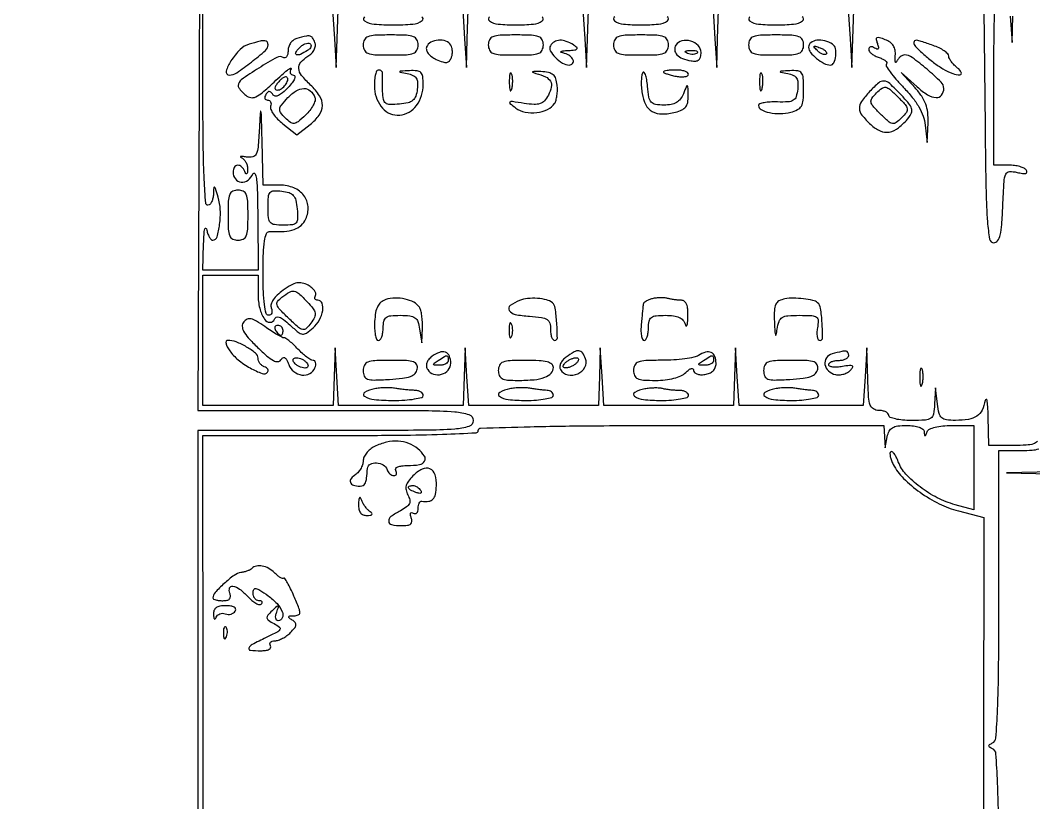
# Model space of a CAD drawing. Extents: x 23 to 255, y 40 to 184.
# Drawn here: x 23.39 to 40.52, y 95.82 to 109.04 of the extents above; entities that cross this region are included whole.
import ezdxf

# ---------------------------------------------------------------- set-up
doc = ezdxf.new("R2010")
doc.units = 0
doc.header["$MEASUREMENT"] = 0

msp = doc.modelspace()

# ---------------------------------------------------------------- linework, layer by layer
for points in [[(207.919475, 175.632891, 0.000007), (191.762556, 175.634099, 0.00002), (173.0434, 175.634494, 0.000013), (151.49745, 175.633531)], [(26.423251, 109.822344, 0.00052), (26.414216, 107.84385), (26.3952, 102.4506), (28.7217, 102.4506, -0.001058), (30.22887, 102.447412, -0.017094), (30.736238, 102.427912, -0.059599), (30.975173, 102.381549, -0.325872), (31.0482, 102.2814, -0.325872), (30.975173, 102.181251, -0.059599), (30.736238, 102.134888, -0.017094), (30.22887, 102.115388, -0.001058), (28.7217, 102.1122), (26.3952, 102.1122), (26.3952, 92.8062, -0.000618)], [(39.674282, 109.2186), (39.696991, 107.25165, 0.001883), (39.713781, 106.155119, 0.014211), (39.738386, 105.63746, 0.023713), (39.774596, 105.345351, 0.365041), (39.8466, 105.2847, 0.24789), (39.909791, 105.31808, 0.090018), (39.95237, 105.413612, 0.041356), (39.980417, 105.590719, 0.00854), (39.998522, 105.90625, -0.004402), (40.018751, 106.31843, -0.085649), (40.047573, 106.442238, -0.286936), (40.110252, 106.486263, -0.074985), (40.23826, 106.473909, 0.021385), (40.328965, 106.455225, 0.092749), (40.383651, 106.45657, 0.288162), (40.403671, 106.476009, 0.200776), (40.398596, 106.508009, 0.143202), (40.360918, 106.541915, 0.041479), (40.287102, 106.570153, 0.03802), (40.194637, 106.589518, 0.032625), (40.095407, 106.596), (39.8466, 106.596), (39.8466, 108.0765, -0.00267), (39.850898, 108.881381, -0.017967), (39.8695, 109.280193, -0.032719)], [(40.583038, 101.925487, -0.122766), (40.51635, 101.885895, -0.058865), (40.393157, 101.864258, -0.014068), (40.185, 101.8584), (39.762, 101.8584), (39.750479, 102.34485, 0.007968), (39.743545, 102.519808, 0.031824), (39.730796, 102.626277, 0.429989), (39.715324, 102.636321, 0.295877), (39.69965, 102.6198, -0.064499), (39.64633, 102.454808, -0.135642), (39.559136, 102.353577, -0.111246), (39.419543, 102.299668, -0.035554), (39.19631, 102.282695, -0.031284), (39.043182, 102.291547, -0.154486), (38.965489, 102.326882, -0.150429), (38.92115, 102.401053, -0.029184), (38.892599, 102.55635), (38.858478, 102.8313), (38.844939, 102.55635, -0.030656), (38.826329, 102.388613, -0.200113), (38.781755, 102.318577, -0.140351), (38.691242, 102.287563, -0.012808), (38.4507, 102.2814, -0.020945), (38.304786, 102.287515, -0.033738), (38.181831, 102.306251, -0.036969), (38.092591, 102.333132, -0.31052), (38.07, 102.366, 0.191087), (38.057185, 102.398307, 0.088204), (38.020298, 102.425749, 0.068025), (37.965554, 102.444366, 0.048028), (37.9008, 102.4506, -0.133296), (37.810831, 102.475019, -0.177798), (37.757458, 102.539843, -0.068398), (37.729885, 102.675642, -0.008373), (37.715603, 102.97935), (37.699607, 103.5081), (37.669082, 103.02165), (37.638556, 102.5352), (36.5895, 102.5352), (35.540444, 102.5352), (35.509918, 103.02165), (35.479393, 103.5081), (35.463397, 103.02165), (35.4474, 102.5352), (34.351822, 102.5352), (33.256244, 102.5352), (33.225718, 103.02165), (33.195193, 103.5081), (33.179197, 103.02165), (33.1632, 102.5352), (32.067622, 102.5352), (30.972044, 102.5352), (30.941518, 103.02165), (30.910993, 103.5081), (30.894997, 103.02165), (30.879, 102.5352), (29.825722, 102.5352), (28.772444, 102.5352), (28.741918, 103.02165), (28.711393, 103.5081), (28.695397, 103.02165), (28.6794, 102.5352), (27.5796, 102.5352), (26.4798, 102.5352), (26.4798, 103.635), (26.4798, 104.7348), (26.9451, 104.7348), (27.4104, 104.7348), (27.4104, 104.406759, 0.059882), (27.437934, 104.177681, 0.087037), (27.519428, 103.991648, 0.239923), (27.61101, 103.940019, 0.328903), (27.686668, 103.991019, -0.208951), (27.719209, 104.025662, -0.190646), (27.768419, 104.027036, -0.079544), (27.84175, 103.986249, -0.019244), (27.947808, 103.896036, 0.013889), (28.091204, 103.771393, 0.140961), (28.162948, 103.740408, 0.189067), (28.230323, 103.757332, 0.028942), (28.340114, 103.845698, 0.080639), (28.447883, 103.980531, 0.085801), (28.504589, 104.139727, 0.13435), (28.492803, 104.262004, 0.31142), (28.420607, 104.3118, -0.101637), (28.390303, 104.318024, -0.177958), (28.371921, 104.335404, -0.167147), (28.368514, 104.361474, -0.088302), (28.380677, 104.392155, 0.204723), (28.386373, 104.429919, 0.092071), (28.364696, 104.47623, 0.068595), (28.319423, 104.524018, 0.046043), (28.256537, 104.565527, 0.064474), (28.157114, 104.603248, 0.107705), (28.068031, 104.604965, 0.081221), (27.969452, 104.568153, 0.024829), (27.834989, 104.482132, 0.033543), (27.736069, 104.401179, 0.057516), (27.667241, 104.319958, 0.075992), (27.632199, 104.244822, 0.16423), (27.634773, 104.18186, -0.066847), (27.646012, 104.13448, -0.114465), (27.640831, 104.094384, -0.152325), (27.620396, 104.067989, -0.153613), (27.588651, 104.058, -0.345585), (27.546831, 104.090825, -0.027169), (27.518941, 104.239427, -0.023828), (27.50054, 104.459136, -0.008977), (27.495, 104.7677, -0.007796), (27.500248, 105.104254, -0.029395), (27.519184, 105.314197, -0.048732), (27.550682, 105.439579, -0.32707), (27.60075, 105.473473, 0.023962), (27.851844, 105.476183, 0.068462), (28.0228, 105.510023, 0.100338), (28.139263, 105.578596, 0.103009), (28.218531, 105.68655, 0.125104), (28.256327, 105.895259, 0.146946), (28.185466, 106.082625, 0.133857), (28.015916, 106.211864, 0.096589), (27.78137, 106.2576), (27.495, 106.2576), (27.478699, 106.99785, 0.000698), (27.468557, 107.430926, 0.045379), (27.459906, 107.505495, 0.872502), (27.45024, 107.504815, 0.002116), (27.432594, 107.218265, -0.007165), (27.409906, 106.901953, -0.08351), (27.379046, 106.782375, -0.23782), (27.320543, 106.734616, -0.100239), (27.216245, 106.732753, 0.012624), (27.149488, 106.743301, 0.081821), (27.115562, 106.742222, 0.605521), (27.112711, 106.732555, 0.081363), (27.13545, 106.716788, -0.098133), (27.175398, 106.687075, -0.064528), (27.208174, 106.639853, -0.061564), (27.229184, 106.583162, -0.06993), (27.234521, 106.5255, -0.019378), (27.229672, 106.469305, -0.209411), (27.218263, 106.450172, -0.436971), (27.203692, 106.453182, -0.039934), (27.185171, 106.49025, 0.105712), (27.13285, 106.567692, 0.20977), (27.064647, 106.592778, 0.250727), (27.009085, 106.558527, 0.132529), (26.9874, 106.478151, 0.164879), (27.026781, 106.361974, 0.210987), (27.124803, 106.308261, 0.184927), (27.241311, 106.341802, 0.13643), (27.323685, 106.449359, -0.621816), (27.356076, 106.451819, -0.105777), (27.382593, 106.37265, -0.021913), (27.398769, 106.137271, -0.004725), (27.405038, 105.72885), (27.4104, 104.8194), (26.9451, 104.8194), (26.4798, 104.8194), (26.491321, 105.26355, -0.008221), (26.498097, 105.42337, -0.032211), (26.510227, 105.521316, -0.404989), (26.524789, 105.531571, -0.31606), (26.539505, 105.51735, 0.032535), (26.55853, 105.444462, 0.045762), (26.585415, 105.382915, 0.054662), (26.615579, 105.339987, 0.215515), (26.644309, 105.327, 0.332987), (26.717719, 105.381986, 0.039828), (26.761736, 105.593233, 0.041645), (26.772339, 105.842122, 0.062642), (26.736531, 106.056122, 0.003488), (26.692891, 106.198262, 0.1713), (26.675404, 106.221546, 0.57435), (26.662128, 106.215045, 0.008639), (26.656272, 106.10955, -0.042353), (26.647275, 106.036682, -0.060617), (26.626285, 105.975115, -0.078247), (26.597305, 105.933283, -0.204996), (26.5644, 105.9192, -0.394435), (26.525759, 105.955299, -0.00419), (26.502035, 106.352775, -0.009098), (26.485003, 106.868019, -0.003712), (26.4798, 107.5689), (26.4798, 109.2186)], [(29.210117, 109.099894, 0.580715), (29.208124, 109.034568, 0.115239), (29.375461, 108.979191, 0.022535), (29.6946, 108.9648, 0.02172), (30.025216, 108.979169, 0.132177), (30.184611, 109.037298, 0.600474), (30.176424, 109.103378, 0.053964)], [(31.324687, 109.101238, 0.564208), (31.32, 109.035592, 0.129847), (31.471024, 108.979358, 0.024554), (31.7673, 108.9648, 0.024554), (32.063576, 108.979358, 0.129847), (32.2146, 109.035592, 0.564208), (32.209913, 109.101238, 0.070586)], [(33.439687, 109.101238, 0.564208), (33.435, 109.035592, 0.129847), (33.586024, 108.979358, 0.024554), (33.8823, 108.9648, 0.024554), (34.178576, 108.979358, 0.129847), (34.3296, 109.035592, 0.564208), (34.324913, 109.101238, 0.070586)], [(35.723887, 109.101238, 0.564208), (35.7192, 109.035592, 0.129847), (35.870224, 108.979358, 0.024554), (36.1665, 108.9648, 0.024554), (36.462776, 108.979358, 0.129847), (36.6138, 109.035592, 0.564208), (36.609113, 109.101238, 0.070586)], [(26.486479, 92.82735), (26.4798, 102.0276), (28.8063, 102.0276, 0.002545), (29.806858, 102.032693, 0.006542), (30.530025, 102.049519, 0.00226), (31.094977, 102.072621, 0.400981), (31.1328, 102.1122, -0.405721), (31.172023, 102.15258, -0.001099), (32.010525, 102.175128, -0.004489), (33.071445, 102.191794, -0.001682), (34.5591, 102.1968), (37.9854, 102.1968), (37.996921, 102.00645), (38.008442, 101.8161), (38.045105, 102.00645, -0.070523), (38.077949, 102.101997, -0.143873), (38.131978, 102.159106, -0.104722), (38.221066, 102.188494, -0.027496), (38.371984, 102.1968, -0.030461), (38.4897, 102.189622, -0.055149), (38.583524, 102.167457, -0.076873), (38.646012, 102.133674, -0.218024), (38.668879, 102.09105, 0.011437), (38.673642, 102.035773, 0.382689), (38.682756, 102.0276, 0.295955), (38.694518, 102.03523, 0.009076), (38.718229, 102.09105, -0.191197), (38.759016, 102.133847, -0.045744), (38.85339, 102.167249, -0.038427), (38.981666, 102.189524, -0.023784), (39.13455, 102.1968), (39.5082, 102.1968), (39.5082, 101.484519), (39.5082, 100.772239), (39.19095, 100.858327, -0.052547), (38.890412, 100.974886, -0.042906), (38.598163, 101.158409, -0.044785), (38.361073, 101.373161, -0.095782), (38.231578, 101.582346, 0.024943), (38.196891, 101.661463, 0.047412), (38.160125, 101.72039, 0.074457), (38.127031, 101.752453, 0.366826), (38.103079, 101.750479, 0.19797), (38.090967, 101.721388, 0.049281), (38.09595, 101.669012, 0.042781), (38.114166, 101.605391, 0.03177), (38.144513, 101.538848, 0.074541), (38.320702, 101.302308, 0.040481), (38.59836, 101.068028, 0.039497), (38.923599, 100.872629, 0.052837), (39.245982, 100.752582), (39.6774, 100.642013), (39.670499, 96.491456, -0.000676), (39.663151, 94.053785, -0.007328)], [(39.926534, 95.440956, 0.008538), (39.908732, 96.165435, 0.00653), (39.882182, 96.650296, 0.273103), (39.82545, 96.73305, -0.029131), (39.774058, 96.760784, -0.260055), (39.762, 96.7824, -0.260055), (39.774058, 96.804016, -0.029131), (39.82545, 96.83175, 0.272713), (39.882094, 96.914246, 0.006717), (39.908709, 97.390894, 0.008677), (39.926525, 98.10356, 0.00191), (39.9312, 99.32745), (39.9312, 101.7738), (40.3119, 101.7738, 0.016668), (40.495804, 101.779932, 0.063857), (40.608, 101.802, 0.12648)]]:
    msp.add_lwpolyline(points, format="xyb")
for points in [[(28.670956, 109.2186), (28.701482, 108.73215), (28.732007, 108.2457), (28.748003, 108.73215), (28.764, 109.2186)], [(30.870556, 109.2186), (30.901082, 108.73215), (30.931607, 108.2457), (30.947603, 108.73215), (30.9636, 109.2186)], [(32.900956, 109.2186), (32.931482, 108.73215), (32.962007, 108.2457), (32.978003, 108.73215), (32.994, 109.2186)], [(35.100556, 109.2186), (35.131082, 108.73215), (35.161607, 108.2457), (35.177603, 108.73215), (35.1936, 109.2186)], [(37.384756, 109.2186), (37.415282, 108.73215), (37.445807, 108.2457), (37.461803, 108.73215), (37.4778, 109.2186)], [(40.122629, 109.11285), (40.153701, 108.6687), (40.16935, 109.11285)], [(41.09445, 101.417208), (40.0581, 101.399016), (41.05215, 101.372223)]]:
    msp.add_lwpolyline(points)
for points in [[(28.06605, 108.737283, 0.09824), (28.009484, 108.709857, 0.075614), (27.96149, 108.660612, 0.073364), (27.929127, 108.597703, 0.082352), (27.918, 108.530604, -0.050098), (27.911907, 108.469944, -0.108964), (27.89304, 108.427387, -0.184722), (27.865173, 108.409482, -0.192153), (27.833031, 108.415128, 0.271936), (27.730698, 108.417436, 0.012956), (27.423682, 108.235732, 0.013677), (27.127607, 108.038496, 0.234611), (27.073806, 107.938809, 0.149142), (27.081111, 107.91158, 0.028799), (27.110915, 107.869457, 0.028344), (27.152776, 107.822684, 0.022846), (27.20267, 107.777271, 0.129172), (27.286746, 107.73812, 0.154818), (27.372964, 107.749244, 0.070183), (27.486105, 107.822668, 0.011385), (27.6804, 107.999562, -0.006848), (27.80988, 108.119613, -0.017411), (27.907967, 108.202082, -0.049671), (27.958575, 108.234166, -0.740924), (27.967737, 108.22455, 0.075679), (27.952098, 108.183382, 0.154003), (27.955301, 108.14928, 0.182815), (27.976551, 108.126962, 0.112539), (28.012354, 108.1188, -0.376944), (28.033883, 108.099881, -0.138443), (28.027486, 108.056446, -0.058631), (27.986653, 107.988094, -0.024645), (27.917149, 107.906395, -0.02497), (27.826532, 107.819108, -0.072167), (27.753472, 107.772004, -0.138702), (27.69824, 107.763491, -0.227431), (27.659177, 107.788527, 0.051028), (27.628511, 107.828406, 0.204142), (27.600877, 107.840434, 0.20679), (27.573307, 107.828776, 0.052384), (27.542882, 107.789432, 0.069975), (27.527143, 107.753599, 0.14479), (27.527551, 107.723304, 0.189872), (27.543577, 107.703336, 0.130537), (27.571952, 107.6958, -0.136139), (27.602231, 107.6874, -0.144503), (27.623032, 107.664736, -0.118822), (27.63066, 107.630464, -0.075946), (27.623758, 107.59005, 0.186252), (27.6263, 107.536626, 0.047831), (27.669371, 107.45988, 0.04204), (27.739169, 107.375489, 0.032122), (27.828371, 107.295418), (28.068115, 107.106536), (28.289158, 107.280409, 0.067726), (28.446029, 107.4425, 0.156133), (28.499424, 107.601479, 0.149002), (28.451534, 107.767041, 0.059874), (28.2987, 107.9496, -0.032767), (28.146572, 108.112539, -0.14961), (28.098042, 108.231084, -0.208287), (28.131788, 108.333207, -0.070792), (28.254036, 108.43609, 0.059007), (28.317183, 108.486751, 0.076784), (28.360413, 108.546856, 0.089148), (28.379279, 108.609519, 0.120838), (28.371885, 108.667941, 0.044483), (28.333155, 108.747042, 0.20365), (28.292569, 108.776309, 0.110761), (28.228282, 108.776459, 0.009332)], [(29.187, 108.6264, 0.118451), (29.208428, 108.537219, 0.189837), (29.266313, 108.486041, 0.077556), (29.386644, 108.462403, 0.009792), (29.6523, 108.4572, 0.009792), (29.917956, 108.462403, 0.077556), (30.038288, 108.486041, 0.189837), (30.096172, 108.537219, 0.118451), (30.1176, 108.6264, 0.118451), (30.096172, 108.715581, 0.189837), (30.038288, 108.766759, 0.077556), (29.917956, 108.790397, 0.009792), (29.6523, 108.7956, 0.009792), (29.386644, 108.790397, 0.077556), (29.266313, 108.766759, 0.189837), (29.208428, 108.715581, 0.118451)], [(31.302, 108.6264, 0.118451), (31.323428, 108.537219, 0.189837), (31.381313, 108.486041, 0.077556), (31.501644, 108.462403, 0.009792), (31.7673, 108.4572, 0.009792), (32.032956, 108.462403, 0.077556), (32.153288, 108.486041, 0.189837), (32.211172, 108.537219, 0.118451), (32.2326, 108.6264, 0.118451), (32.211172, 108.715581, 0.189837), (32.153288, 108.766759, 0.077556), (32.032956, 108.790397, 0.009792), (31.7673, 108.7956, 0.009792), (31.501644, 108.790397, 0.077556), (31.381313, 108.766759, 0.189837), (31.323428, 108.715581, 0.118451)], [(33.417, 108.6264, 0.118451), (33.438428, 108.537219, 0.189837), (33.496313, 108.486041, 0.077556), (33.616644, 108.462403, 0.009792), (33.8823, 108.4572, 0.009792), (34.147956, 108.462403, 0.077556), (34.268288, 108.486041, 0.189837), (34.326172, 108.537219, 0.118451), (34.3476, 108.6264, 0.118451), (34.326172, 108.715581, 0.189837), (34.268288, 108.766759, 0.077556), (34.147956, 108.790397, 0.009792), (33.8823, 108.7956, 0.009792), (33.616644, 108.790397, 0.077556), (33.496313, 108.766759, 0.189837), (33.438428, 108.715581, 0.118451)], [(35.7012, 108.6264, 0.118451), (35.722628, 108.537219, 0.189837), (35.780513, 108.486041, 0.077556), (35.900844, 108.462403, 0.009792), (36.1665, 108.4572, 0.009792), (36.432156, 108.462403, 0.077556), (36.552488, 108.486041, 0.189837), (36.610372, 108.537219, 0.118451), (36.6318, 108.6264, 0.118451), (36.610372, 108.715581, 0.189837), (36.552488, 108.766759, 0.077556), (36.432156, 108.790397, 0.009792), (36.1665, 108.7956, 0.009792), (35.900844, 108.790397, 0.077556), (35.780513, 108.766759, 0.189837), (35.722628, 108.715581, 0.118451)], [(27.260928, 108.639117, 0.1279), (27.107467, 108.548416, 0.051007), (26.952508, 108.357045, 0.07395), (26.872593, 108.183296, 0.499896), (26.920982, 108.1188, 0.149044), (27.049994, 108.158131, 0.017224), (27.298087, 108.337604, 0.01483), (27.535739, 108.533893, 0.21596), (27.5796, 108.630705, 0.157546), (27.564206, 108.678348, 0.233974), (27.526145, 108.698458, 0.069505), (27.446083, 108.689421, 0.007051)], [(28.244282, 108.53252, -0.028298), (28.127424, 108.467431, -0.189502), (28.062372, 108.462408, -0.479348), (28.048355, 108.497572, -0.057917), (28.105015, 108.57522, -0.048917), (28.152114, 108.617114, -0.060595), (28.203348, 108.645649, -0.072431), (28.250806, 108.657389, -0.162263), (28.286582, 108.649245, -0.179665), (28.304553, 108.626549, -0.166991), (28.304055, 108.596809, -0.10922), (28.282981, 108.563583, -0.055855)], [(30.260247, 108.594629, 0.159474), (30.257566, 108.541199, 0.098221), (30.285888, 108.484319, 0.074835), (30.342894, 108.429744, 0.046708), (30.423248, 108.383643, 0.023359), (30.532371, 108.339955, 0.111093), (30.598751, 108.332433, 0.185173), (30.643782, 108.355571, 0.091138), (30.677849, 108.411363, 0.055747), (30.691761, 108.464723, 0.045235), (30.694909, 108.523803, 0.046904), (30.687578, 108.579487, 0.082418), (30.670004, 108.622349, 0.172272), (30.585373, 108.690232, 0.100935), (30.45517, 108.707737, 0.102672), (30.330312, 108.67289, 0.18393)], [(32.351568, 108.613566, 0.27193), (32.349687, 108.530193, 0.067258), (32.435017, 108.416249, 0.063025), (32.557304, 108.319799, 0.136319), (32.67177, 108.288, 0.225825), (32.727833, 108.314682, 0.273848), (32.73627, 108.371346, 0.138401), (32.682431, 108.440455, 0.094856), (32.59215, 108.483483, -0.024693), (32.533867, 108.501831, -0.58652), (32.531731, 108.515451, -0.14597), (32.560225, 108.526684, -0.008293), (32.6556, 108.533282, 0.012054), (32.76584, 108.541741, 0.185226), (32.799279, 108.5586, 0.421927), (32.797769, 108.583314, 0.03439), (32.7402, 108.6264, 0.053712), (32.618526, 108.687658, 0.098341), (32.509357, 108.705617, 0.124766), (32.419169, 108.67956, 0.122536)], [(34.472934, 108.623867, 0.163012), (34.452975, 108.538776, 0.169971), (34.488817, 108.460523, 0.110427), (34.583646, 108.397769, 0.049884), (34.7283, 108.35852, 0.058981), (34.807127, 108.354778, 0.15735), (34.858728, 108.375539, 0.159435), (34.888048, 108.422314, 0.061003), (34.8975, 108.4995, 0.196173), (34.849561, 108.616982, 0.128447), (34.722493, 108.693229, 0.129364), (34.575062, 108.697307, 0.199479)], [(36.7164, 108.587077, 0.175343), (36.747452, 108.501254, 0.047909), (36.851389, 108.39828, 0.048386), (36.977053, 108.314451, 0.123523), (37.082487, 108.288, 0.290781), (37.143882, 108.327003, 0.082543), (37.175948, 108.441014, 0.076023), (37.170612, 108.567097, 0.205662), (37.121115, 108.639491, 0.07866), (36.988256, 108.696986, 0.09534), (36.85297, 108.705291, 0.132702), (36.754485, 108.664502, 0.232635)], [(37.014739, 108.473539, -0.20742), (36.98883, 108.4633, -0.082976), (36.950642, 108.470971, -0.063152), (36.90646, 108.494535, -0.043285), (36.86304, 108.531302, -0.011214), (36.810009, 108.587184, -0.400052), (36.810406, 108.60353, -0.286372), (36.829444, 108.607939, -0.008399), (36.910399, 108.578661, -0.036269), (36.965186, 108.553113, -0.070189), (37.003624, 108.523954, -0.120343), (37.020325, 108.496227, -0.278911)], [(37.87719, 108.6505, -0.027961), (37.895979, 108.591945, -0.205048), (37.891683, 108.563497, -0.348253), (37.871248, 108.556126, -0.057441), (37.830577, 108.575215, 0.062646), (37.792665, 108.59253, 0.133018), (37.760674, 108.593773, 0.191608), (37.739716, 108.579303, 0.148041), (37.7316, 108.552494, 0.167335), (37.744047, 108.516342, 0.059017), (37.783175, 108.476876, 0.050497), (37.839986, 108.44039, 0.040687), (37.907175, 108.412876, -0.033084), (37.970937, 108.38789, -0.066388), (38.016317, 108.358662, -0.119225), (38.036914, 108.330336, -0.30298), (38.03217, 108.30657, 0.34625), (38.027881, 108.270622, 0.019153), (38.094751, 108.16993, 0.022935), (38.191593, 108.047792, 0.014011), (38.316242, 107.912444, -0.024058), (38.467349, 107.741605, -0.038206), (38.577497, 107.580499, -0.044455), (38.649473, 107.425394, -0.057544), (38.685309, 107.2728), (38.719722, 106.9767), (38.733261, 107.310471, 0.03592), (38.727755, 107.48651, 0.062907), (38.694744, 107.628311, 0.061636), (38.626927, 107.759375, 0.033098), (38.51415, 107.902671), (38.2815, 108.1611), (38.549575, 107.919208, 0.042374), (38.727119, 107.784407, 0.126304), (38.871199, 107.737709, 0.249688), (38.96267, 107.779352, 0.165031), (39.000598, 107.891143, 0.203046), (38.954401, 108.000205, 0.016114), (38.716942, 108.215833, 0.017692), (38.466377, 108.414202, 0.15991), (38.33537, 108.4572, 0.111271), (38.300718, 108.449392, 0.063774), (38.264486, 108.426136, 0.058854), (38.232246, 108.391887, 0.060936), (38.209312, 108.35145, -0.126398), (38.194483, 108.331767, -0.530979), (38.182883, 108.335388, -0.0781), (38.177591, 108.374024, -0.014792), (38.181112, 108.445271, 0.063409), (38.176667, 108.538365, 0.097099), (38.147698, 108.613512, 0.097386), (38.092578, 108.672008, 0.06411), (38.010864, 108.715899, 0.017057), (37.911941, 108.749864, 0.190153), (37.871158, 108.746628, 0.340015), (37.857443, 108.718966, 0.042824)], [(38.493, 108.6687, 0.197277), (38.519839, 108.603323, 0.014454), (38.663098, 108.4664, 0.020876), (38.82878, 108.329061, 0.031052), (38.985444, 108.22455, 0.035083), (39.151478, 108.143097, 0.10903), (39.273675, 108.122279, 0.545099), (39.296284, 108.161384, 0.112355), (39.23325, 108.236567, -0.034466), (39.176595, 108.286078, -0.036948), (39.12869, 108.341833, -0.039792), (39.095312, 108.395497, -0.119787), (39.0852, 108.437101, 0.204507), (39.068112, 108.477133, 0.041797), (39.006938, 108.526637, 0.037753), (38.920797, 108.576111, 0.027615), (38.818776, 108.618124, 0.003257), (38.618873, 108.686353, 0.04212), (38.542383, 108.704927, 0.191629), (38.507892, 108.697045, 0.246699)], [(34.832288, 108.490688, -0.126455), (34.804629, 108.474339, -0.060344), (34.763572, 108.467642, -0.05415), (34.716403, 108.470808, -0.051402), (34.670138, 108.484009, -0.054073), (34.634887, 108.502752, -0.470617), (34.633428, 108.51817, -0.168741), (34.658111, 108.530126, -0.018894), (34.72125, 108.535121, -0.028489), (34.780147, 108.534191, -0.077125), (34.820754, 108.524824, -0.208169), (34.836197, 108.509203, -0.296942)], [(27.750497, 107.993944, 0.030483), (27.71061, 107.939443, 0.110288), (27.695913, 107.899321, 0.256649), (27.705281, 107.875239, 0.176123), (27.733448, 107.865, 0.149534), (27.807137, 107.887542, 0.084765), (27.87518, 107.952585, 0.097357), (27.911434, 108.028663, 0.264952), (27.896227, 108.084173, 0.274667), (27.873777, 108.089888, 0.066988), (27.837448, 108.073639, 0.05004), (27.794311, 108.040546, 0.030935)], [(29.37988, 107.88615, 0.167808), (29.515707, 107.556786, 0.237163), (29.805096, 107.440726, 0.219897), (30.088827, 107.602131, 0.156428), (30.2022, 107.955643, 0.030138), (30.193917, 108.092931, 0.165803), (30.162173, 108.158792, 0.177082), (30.098116, 108.189146, 0.035382), (29.96955, 108.191879, 0.001634), (29.823543, 108.18417, 0.219), (29.808232, 108.176059, 0.554051), (29.81174, 108.166726, 0.002659), (29.932238, 108.143041, -0.055045), (30.028685, 108.11334, -0.148869), (30.082686, 108.067458, -0.132467), (30.10555, 107.995472, -0.039828), (30.101438, 107.879612, -0.051013), (30.075417, 107.761599, -0.139327), (30.027903, 107.691523, -0.118832), (29.945372, 107.650475, -0.032226), (29.80035, 107.62699, -0.022816), (29.640462, 107.618909, -0.16224), (29.567738, 107.642752, -0.191082), (29.530262, 107.703236, -0.033768), (29.515382, 107.83849, -0.004849), (29.51228, 107.934267, -0.005668), (29.511249, 108.025223, -0.005046), (29.512025, 108.10207, -0.034118), (29.515382, 108.13995, 0.132728), (29.512778, 108.164117, 0.119963), (29.498349, 108.184762, 0.103334), (29.473927, 108.198617, 0.077687), (29.44333, 108.2034, 0.304215), (29.412816, 108.182941, 0.048068), (29.390837, 108.110208, 0.039658), (29.378677, 108.007742, 0.024373)], [(31.656893, 107.9919, 0.012823), (31.660328, 107.90153, 0.080377), (31.670563, 107.856616, 0.597527), (31.684109, 107.855132, 0.087174), (31.699027, 107.88776, 0.037336), (31.710863, 107.952699, 0.029507), (31.714194, 108.024049, 0.030339), (31.709299, 108.090974, 0.06278), (31.695892, 108.14156, 0.31318), (31.680765, 108.151456, 0.333666), (31.667056, 108.140555, 0.052471), (31.658395, 108.083278, 0.014395)], [(32.1057, 108.14691, -0.043831), (32.269957, 108.087886, -0.155314), (32.351594, 108.013234, -0.187034), (32.366729, 107.914486, -0.06853), (32.316848, 107.779742, -0.05749), (32.250393, 107.683896, -0.130927), (32.177743, 107.635324, -0.097649), (32.076373, 107.621631, -0.02356), (31.907161, 107.639896, 0.003482), (31.708681, 107.669421, 0.164686), (31.669301, 107.662022, 0.526937), (31.667332, 107.639873, 0.011602), (31.7673, 107.561264, 0.114), (31.924445, 107.491814, 0.076959), (32.121103, 107.48483, 0.079337), (32.304495, 107.536862, 0.139589), (32.422868, 107.639057, 0.080674), (32.446392, 107.691701, 0.030301), (32.462381, 107.771134, 0.029064), (32.46961, 107.861359, 0.031282), (32.466016, 107.9496, 0.055244), (32.442724, 108.056965, 0.140592), (32.397913, 108.121995, 0.121467), (32.320718, 108.158937, 0.036235), (32.1903, 108.176272, 0.007481), (32.09077, 108.180729, 0.091212), (32.053213, 108.17497, 0.696759), (32.053, 108.164104, 0.029004)], [(33.913523, 108.1611, 0.108035), (33.895463, 108.111254, 0.024725), (33.887993, 108.021402, 0.024452), (33.889635, 107.914733, 0.021689), (33.901567, 107.804333, 0.080894), (33.962293, 107.616355, 0.148534), (34.073168, 107.50174, 0.131599), (34.239691, 107.460039, 0.05746), (34.467305, 107.490054, 0.049289), (34.573913, 107.528294, 0.119058), (34.63861, 107.580601, 0.119818), (34.67206, 107.65644, 0.050264), (34.680638, 107.768421, 0.002373), (34.676243, 107.921295, 0.29646), (34.665724, 107.936349, 0.41128), (34.651478, 107.930394, 0.003083), (34.598764, 107.80155, -0.067309), (34.548757, 107.71352, -0.098783), (34.48219, 107.654799, -0.087875), (34.392131, 107.621861, -0.04386), (34.270833, 107.6112, -0.037523), (34.126536, 107.622044, -0.177272), (34.054933, 107.661247, -0.139616), (34.016095, 107.743416, -0.020384), (33.993157, 107.92845, 0.017702), (33.979382, 108.044664, 0.044132), (33.958934, 108.127657, 0.118664), (33.93597, 108.1638, 0.475832)], [(34.263, 108.170962, 0.300822), (34.272678, 108.156332, 0.017542), (34.325128, 108.136177, 0.021857), (34.393436, 108.115935, 0.013875), (34.4745, 108.098094, 0.031701), (34.555562, 108.087867, 0.053628), (34.623872, 108.090945, 0.076393), (34.670481, 108.105602, 0.285831), (34.686, 108.130532, 0.249889), (34.671084, 108.158512, 0.064968), (34.623872, 108.181995, 0.050289), (34.555517, 108.198094, 0.032714), (34.4745, 108.2034, 0.014412), (34.393418, 108.201062, 0.023639), (34.325128, 108.193871, 0.020244), (34.273081, 108.183718, 0.347462)], [(36.361838, 108.143041, -0.055045), (36.458285, 108.11334, -0.148869), (36.512286, 108.067458, -0.132467), (36.53515, 107.995472, -0.039828), (36.531038, 107.879612, -0.046382), (36.504627, 107.754339, -0.178835), (36.457016, 107.69228, -0.129052), (36.370133, 107.664854, -0.019875), (36.18765, 107.66315, 0.020004), (36.066043, 107.661983, 0.032626), (35.963592, 107.650166, 0.035261), (35.888901, 107.631051, 0.323018), (35.8704, 107.605401, 0.281988), (35.914303, 107.533745, 0.065585), (36.053287, 107.484518, 0.055908), (36.234665, 107.466736, 0.058047), (36.413105, 107.490054, 0.054906), (36.529668, 107.533345, 0.148046), (36.593075, 107.593521, 0.107743), (36.62374, 107.691639, 0.022068), (36.6318, 107.874171, 0.015859), (36.625545, 108.071334, 0.143124), (36.596444, 108.151617, 0.210195), (36.533886, 108.187799, 0.039896), (36.39915, 108.191879, 0.001634), (36.253143, 108.18417, 0.219), (36.237832, 108.176059, 0.554051), (36.24134, 108.166726, 0.002659)], [(35.886893, 107.9919, 0.012823), (35.890328, 107.90153, 0.080377), (35.900563, 107.856616, 0.597527), (35.914109, 107.855132, 0.087174), (35.929027, 107.88776, 0.037336), (35.940863, 107.952699, 0.029507), (35.944194, 108.024049, 0.030339), (35.939299, 108.090974, 0.06278), (35.925892, 108.14156, 0.31318), (35.910765, 108.151456, 0.333666), (35.897056, 108.140555, 0.052471), (35.888395, 108.083278, 0.014395)], [(37.746347, 107.838397, 0.034493), (37.609587, 107.671077, 0.164286), (37.574687, 107.554381, 0.163002), (37.617552, 107.439881, 0.03382), (37.765918, 107.280299, 0.082718), (37.925207, 107.173847, 0.152626), (38.078388, 107.155197, 0.126311), (38.235244, 107.227714, 0.048471), (38.407105, 107.39814, 0.085126), (38.454259, 107.479949, 0.170374), (38.455404, 107.553642, 0.094614), (38.406442, 107.641043, 0.01617), (38.278569, 107.783459, 0.013798), (38.085724, 107.973936, 0.163629), (37.991386, 108.016887, 0.20851), (37.901532, 107.988275, 0.024307)], [(38.287543, 107.393657, -0.037491), (38.19474, 107.313817, -0.206957), (38.131954, 107.299292, -0.138051), (38.063305, 107.332891, -0.013967), (37.929916, 107.45903, -0.013967), (37.803777, 107.592419, -0.138051), (37.770177, 107.661068, -0.206957), (37.784703, 107.723854, -0.037491), (37.864543, 107.816657, -0.037491), (37.957346, 107.896497, -0.206957), (38.020132, 107.911023, -0.138051), (38.088781, 107.877423, -0.013967), (38.22217, 107.751284, -0.013967), (38.348309, 107.617895, -0.138051), (38.381908, 107.549246, -0.206957), (38.367383, 107.48646, -0.037491)], [(28.370648, 107.740565, -0.162308), (28.373142, 107.684664, -0.052013), (28.341811, 107.60648, -0.045593), (28.286214, 107.520913, -0.037339), (28.212477, 107.440475, -0.016061), (28.087539, 107.330438, -0.139449), (28.020366, 107.301016, -0.19559), (27.958942, 107.316737, -0.037147), (27.869657, 107.393657, -0.037147), (27.792737, 107.482942, -0.19559), (27.777016, 107.544366, -0.139449), (27.806438, 107.611539, -0.016061), (27.916475, 107.736477, -0.062443), (28.055921, 107.852009, -0.140453), (28.186443, 107.890685, -0.184828), (28.294164, 107.850565, -0.12117)], [(26.9028, 105.75, 0.011557), (26.908294, 105.512331, 0.083766), (26.93241, 105.401025, 0.189791), (26.983507, 105.346791, 0.110458), (27.072, 105.327, 0.110458), (27.160493, 105.346791, 0.189791), (27.21159, 105.401025, 0.083766), (27.235706, 105.512331, 0.011557), (27.2412, 105.75, 0.011557), (27.235706, 105.987669, 0.083766), (27.21159, 106.098975, 0.189791), (27.160493, 106.153209, 0.110458), (27.072, 106.173, 0.110458), (26.983507, 106.153209, 0.189791), (26.93241, 106.098975, 0.083766), (26.908294, 105.987669, 0.011557)], [(28.07141, 105.85575, -0.021973), (28.079982, 105.691635, -0.179517), (28.05488, 105.622225, -0.193387), (27.991662, 105.588791, -0.026112), (27.83876, 105.5808, -0.030651), (27.686967, 105.590114, -0.186769), (27.618917, 105.626573, -0.158247), (27.58695, 105.703081, -0.020473), (27.5796, 105.882519, -0.017643), (27.58594, 106.062127, -0.159249), (27.615182, 106.133999, -0.213995), (27.676782, 106.163521, -0.034973), (27.81225, 106.157469, -0.047844), (27.934786, 106.131329, -0.139735), (28.006243, 106.084159, -0.121741), (28.047724, 106.001965, -0.032252)], [(28.241459, 104.285404, -0.021944), (28.341393, 104.16921, -0.123643), (28.374532, 104.09508, -0.159515), (28.364355, 104.023899, -0.043808), (28.30479, 103.925854, -0.042153), (28.224809, 103.834248, -0.250812), (28.165776, 103.817445, -0.128758), (28.093981, 103.853941, -0.009042), (27.926655, 104.008107, -0.010718), (27.774919, 104.15942, -0.115803), (27.731076, 104.233434, -0.247338), (27.742065, 104.293569, -0.063967), (27.814621, 104.364966, -0.029635), (27.944259, 104.45183, -0.180774), (28.022347, 104.465508, -0.142726), (28.10038, 104.426084, -0.016314)], [(29.5677, 104.323606, 0.095603), (29.487682, 104.279879, 0.103884), (29.432446, 104.21059, 0.074728), (29.398136, 104.105942, 0.028086), (29.380932, 103.95225, 0.024063), (29.380056, 103.830657, 0.03914), (29.392323, 103.728192, 0.047095), (29.414186, 103.655331, 0.305276), (29.444382, 103.635, 0.23333), (29.475429, 103.650323, 0.072139), (29.501601, 103.697128, 0.055056), (29.519484, 103.7655, 0.036472), (29.5254, 103.8465, -0.050314), (29.53699, 103.961385, -0.187235), (29.575598, 104.021451, -0.135819), (29.653572, 104.050743, -0.022345), (29.815881, 104.058, -0.026414), (29.977151, 104.049475, -0.129364), (30.061759, 104.017345, -0.156845), (30.110878, 103.951291, -0.044508), (30.141605, 103.82535), (30.176848, 103.5927), (30.188229, 103.8465, 0.02346), (30.18801, 103.950585, 0.023956), (30.178008, 104.053461, 0.024581), (30.160698, 104.141579, 0.085054), (30.137455, 104.194648, 0.127944), (30.045071, 104.277952, 0.064256), (29.896519, 104.332333, 0.060284), (29.726126, 104.349803, 0.07294)], [(31.83075, 104.308375, 0.060011), (31.671676, 104.221783, 0.398785), (31.655858, 104.141066, 0.206507), (31.753906, 104.074261, 0.029654), (31.99995, 104.041714, -0.01596), (32.200322, 104.020771, -0.103877), (32.295238, 103.986867, -0.188149), (32.340411, 103.927293, -0.078181), (32.352783, 103.82535, 0.040785), (32.356156, 103.752462, 0.06142), (32.371902, 103.690915, 0.082141), (32.396742, 103.649197, 0.22095), (32.427302, 103.635, 0.416755), (32.468982, 103.677043, 0.014765), (32.459373, 103.928492, 0.017754), (32.433371, 104.179492, 0.182386), (32.384268, 104.269473, 0.11908), (32.287507, 104.319039, 0.041573), (32.13183, 104.343088, 0.041509), (31.965533, 104.340959, 0.070828)], [(34.07265, 104.337841, 0.03305), (34.015579, 104.318918, 0.042869), (33.966503, 104.293871, 0.048941), (33.931283, 104.266795, 0.18288), (33.919199, 104.242147, -0.000761), (33.915749, 104.20616, -0.000078), (33.907435, 104.12095, -0.000097), (33.897494, 104.019425, -0.000077), (33.886736, 103.90995, 0.025499), (33.881766, 103.804566, 0.042004), (33.889584, 103.715767, 0.052954), (33.907398, 103.653249, 0.305888), (33.934436, 103.635, 0.245918), (33.96313, 103.650021, 0.066719), (33.987238, 103.697128, 0.051418), (34.003752, 103.765486, 0.033586), (34.0092, 103.8465, -0.050268), (34.020775, 103.961347, -0.187036), (34.05934, 104.02142, -0.135963), (34.137201, 104.050729, -0.022443), (34.299097, 104.058, -0.030212), (34.434754, 104.049796, -0.075773), (34.52999, 104.023226, -0.108169), (34.59228, 103.976962, -0.115727), (34.627683, 103.90995, 0.132213), (34.643048, 103.883021, 0.544712), (34.65789, 103.886156, 0.069126), (34.67007, 103.938873, 0.013336), (34.676186, 104.03685, 0.028176), (34.673654, 104.159405, 0.076171), (34.653953, 104.243912, 0.1267), (34.61765, 104.293374, 0.173096), (34.566019, 104.3118, -0.021444), (34.511907, 104.314122, -0.01299), (34.448186, 104.321272, -0.013005), (34.385189, 104.331679, -0.022253), (34.333369, 104.344044, 0.050588), (34.279623, 104.353694, 0.025091), (34.210307, 104.355523, 0.024611), (34.137585, 104.350205, 0.032978)], [(36.31455, 104.335652, 0.073947), (36.214565, 104.301112, 0.167127), (36.160122, 104.243758, 0.099248), (36.136546, 104.143214, 0.017077), (36.136876, 103.946366, 0.003788), (36.144222, 103.777205, 0.081694), (36.154783, 103.728613, 0.742501), (36.167376, 103.729669, 0.014871), (36.184795, 103.82535, -0.047269), (36.217217, 103.95513, -0.17157), (36.269833, 104.020314, -0.12024), (36.363949, 104.050724, -0.0183), (36.562682, 104.058, -0.012524), (36.770615, 104.052791, -0.141055), (36.847892, 104.026291, -0.247624), (36.877192, 103.969274, -0.044553), (36.864894, 103.8465, 0.036709), (36.855492, 103.76546, 0.061324), (36.860997, 103.697128, 0.089086), (36.879425, 103.651066, 0.258678), (36.908401, 103.635, 0.414234), (36.951546, 103.678148, 0.015855), (36.943612, 103.927746, 0.018856), (36.918248, 104.177535, 0.182343), (36.868068, 104.269473, 0.123902), (36.787784, 104.30964, 0.024596), (36.62817, 104.33674, 0.027059), (36.455503, 104.34796, 0.048983)], [(27.168265, 103.945156, 0.180717), (27.14351, 103.874079, 0.119889), (27.166044, 103.78973, 0.05994), (27.245458, 103.67836, 0.014533), (27.402818, 103.515504, 0.014019), (27.561096, 103.369389, 0.055548), (27.669716, 103.294047, 0.124305), (27.744502, 103.275101, 0.260141), (27.795301, 103.303397, -0.092146), (27.829639, 103.341204, -0.301454), (27.86172, 103.343264, -0.149257), (27.893728, 103.30911, -0.025592), (27.929206, 103.226464, 0.135889), (28.016086, 103.105902, 0.138022), (28.152094, 103.04809, 0.156072), (28.28609, 103.072754, 0.180088), (28.371594, 103.1697, 0.053447), (28.384503, 103.218302, 0.096452), (28.382882, 103.259323, 0.144873), (28.367499, 103.286219, 0.193231), (28.34164, 103.2966, -0.135984), (28.300476, 103.308006, -0.024697), (28.234001, 103.352515, -0.024983), (28.159315, 103.414074, -0.020372), (28.085653, 103.48695, 0.015237), (28.013457, 103.559858, 0.020165), (27.943192, 103.621423, 0.017953), (27.882057, 103.667254, 0.15245), (27.849708, 103.677431, -0.122194), (27.814251, 103.686312, -0.010046), (27.730345, 103.733102, -0.012986), (27.631606, 103.794288, -0.009635), (27.525666, 103.866766, 0.017106), (27.383437, 103.960982, 0.083931), (27.294385, 103.996901, 0.159295), (27.227928, 103.990231, 0.116046)], [(27.7065, 103.8042, 0.029505), (27.729257, 103.771817, 0.035638), (27.754386, 103.744451, 0.038439), (27.778265, 103.725145, 0.151918), (27.796093, 103.7196, 0.210953), (27.810359, 103.725899, 0.081139), (27.822441, 103.744451, 0.061769), (27.830664, 103.771811, 0.042167), (27.8334, 103.8042, 0.105053), (27.826542, 103.83648, 0.099167), (27.807082, 103.863949, 0.09642), (27.778007, 103.88236, 0.093332), (27.743807, 103.8888, 0.108972), (27.713779, 103.882177, 0.182303), (27.695891, 103.863949, 0.161196), (27.693259, 103.836526, 0.082592)], [(31.653758, 103.8042, 0.017491), (31.656397, 103.728784, 0.078554), (31.666293, 103.685892, 0.447206), (31.680585, 103.680736, 0.174857), (31.696429, 103.69845, 0.057986), (31.709655, 103.746673, 0.037979), (31.714031, 103.8042, 0.037979), (31.709655, 103.861727, 0.057986), (31.696429, 103.90995, 0.174857), (31.680585, 103.927664, 0.447206), (31.666293, 103.922508, 0.078554), (31.656397, 103.879616, 0.017491)], [(26.932966, 103.457451, 0.070812), (27.072751, 103.308123, 0.040176), (27.277969, 103.168718, 0.036722), (27.478506, 103.073579, 0.308676), (27.571037, 103.095169, 0.164004), (27.581733, 103.119271, 0.15752), (27.575895, 103.145386, 0.112194), (27.552883, 103.1698, 0.062195), (27.51615, 103.188332, -0.0816), (27.475728, 103.210723, -0.0673), (27.441464, 103.246223, -0.06835), (27.418313, 103.288922, -0.090326), (27.4104, 103.33237, 0.226379), (27.370102, 103.416815, 0.037563), (27.217841, 103.522149, 0.040553), (27.040043, 103.607826, 0.092257), (26.894022, 103.635, 0.31856), (26.872466, 103.619715, 0.139172), (26.870228, 103.582845, 0.068031), (26.891227, 103.525633, 0.030856)], [(32.616545, 103.351734, 0.056718), (32.561359, 103.300868, 0.072019), (32.524063, 103.242554, 0.087512), (32.509607, 103.18609, 0.158721), (32.520768, 103.140234, 0.205266), (32.64554, 103.052598, 0.155423), (32.813851, 103.069651, 0.164355), (32.935079, 103.179269, 0.222637), (32.945514, 103.324514, 0.061161), (32.892871, 103.423549, 0.222961), (32.832729, 103.458088, 0.153375), (32.751149, 103.439689, 0.026299)], [(28.2564, 103.205604, -0.209945), (28.246005, 103.181938, -0.13955), (28.219123, 103.168427, -0.08982), (28.178118, 103.168048, -0.049166), (28.1295, 103.181406, -0.046632), (28.080954, 103.205435, -0.052856), (28.039877, 103.237211, -0.060245), (28.011748, 103.271541, -0.142471), (28.0026, 103.302996, -0.209945), (28.012995, 103.326662, -0.13955), (28.039877, 103.340173, -0.08982), (28.080882, 103.340552, -0.049166), (28.1295, 103.327194, -0.046632), (28.178046, 103.303165, -0.052856), (28.219123, 103.271389, -0.060245), (28.247252, 103.237059, -0.142471)], [(29.187, 103.122979, 0.101928), (29.206065, 103.03043, 0.213718), (29.259043, 102.981725, 0.085848), (29.370292, 102.964797, 0.009337), (29.630358, 102.974929, 0.014771), (29.853371, 102.994414, 0.059101), (29.986448, 103.026242, 0.109659), (30.063582, 103.07582, 0.149402), (30.101861, 103.14855, 0.158528), (30.092246, 103.224111, 0.204662), (30.040476, 103.270072, 0.071543), (29.920682, 103.291802, 0.00915), (29.658503, 103.2966, 0.009413), (29.385974, 103.291469, 0.078956), (29.265587, 103.267662, 0.194748), (29.208092, 103.215426, 0.112626)], [(30.348407, 103.36119, 0.055602), (30.291689, 103.308053, 0.099281), (30.260663, 103.252453, 0.117825), (30.256336, 103.196001, 0.101601), (30.277366, 103.140226, 0.176716), (30.376588, 103.063553, 0.145662), (30.511117, 103.061025, 0.147257), (30.624104, 103.132321, 0.1808), (30.6675, 103.248409, 0.096905), (30.64384, 103.369342, 0.214356), (30.577265, 103.43288, 0.17926), (30.475092, 103.431346, 0.068094)], [(30.6252, 103.2966, -0.17131), (30.613843, 103.264425, -0.095191), (30.58171, 103.237232, -0.075283), (30.533785, 103.21907, -0.055234), (30.47715, 103.213295, -0.011938), (30.394334, 103.215998, -0.327416), (30.378461, 103.229081, -0.309569), (30.385747, 103.248933, -0.011213), (30.456, 103.2966, -0.007234), (30.562835, 103.363471, -0.137048), (30.600472, 103.373984, -0.364836), (30.619959, 103.357582, -0.042895)], [(31.4712, 103.1274, 0.093745), (31.487504, 103.041204, 0.183247), (31.533785, 102.990146, 0.100241), (31.625253, 102.96462, 0.018085), (31.802681, 102.9582, 0.022396), (32.074769, 102.970394, 0.065885), (32.257237, 103.011417, 0.115484), (32.362874, 103.081033, 0.191845), (32.4018, 103.178751, 0.237452), (32.374248, 103.233496, 0.097861), (32.297144, 103.270093, 0.049166), (32.159643, 103.290847, 0.012889), (31.9365, 103.2966, 0.009792), (31.670844, 103.291397, 0.077556), (31.550513, 103.267759, 0.189837), (31.492628, 103.216581, 0.118451)], [(32.7402, 103.212, -0.038238), (32.690391, 103.18625, -0.050517), (32.641612, 103.171174, -0.06045), (32.600751, 103.167979, -0.187837), (32.5759, 103.1789, -0.251186), (32.569264, 103.20088, -0.099385), (32.581863, 103.230923, -0.066537), (32.611922, 103.26464, -0.039081), (32.6556, 103.2966, -0.038238), (32.705409, 103.32235, -0.050517), (32.754188, 103.337426, -0.06045), (32.795049, 103.340621, -0.187837), (32.8199, 103.3297, -0.251186), (32.826536, 103.30772, -0.099385), (32.813937, 103.277677, -0.066537), (32.783878, 103.24396, -0.039081)], [(34.8552, 103.38112, -0.092881), (34.777129, 103.349206, -0.016993), (34.622682, 103.322877, -0.017749), (34.437392, 103.304404, -0.015305), (34.24185, 103.297895, 0.009127), (33.962503, 103.292052, 0.074624), (33.837518, 103.268256, 0.188498), (33.777693, 103.216862, 0.12272), (33.7554, 103.1274, 0.10148), (33.773335, 103.039942, 0.187675), (33.823382, 102.988902, 0.091927), (33.924278, 102.964119, 0.01438), (34.130057, 102.9582, 0.027709), (34.292726, 102.967222, 0.036352), (34.438969, 102.99436, 0.041435), (34.558306, 103.036436, 0.091152), (34.637657, 103.091143, -0.029965), (34.691495, 103.138887, -0.099883), (34.733492, 103.160034, -0.258422), (34.759086, 103.153814, -0.209644), (34.7706, 103.127559, 0.204796), (34.785424, 103.092886, 0.103553), (34.826515, 103.067328, 0.074777), (34.888077, 103.0548, 0.04818), (34.96095, 103.058066, 0.063228), (35.041721, 103.080191, 0.097475), (35.101796, 103.12024, 0.107317), (35.138461, 103.176861, 0.090455), (35.1513, 103.24725, 0.090416), (35.130016, 103.363986, 0.19894), (35.069079, 103.428949, 0.178946), (34.974517, 103.435623, 0.072529)], [(35.109, 103.2966, -0.17131), (35.097643, 103.264425, -0.095191), (35.06551, 103.237232, -0.075283), (35.017585, 103.21907, -0.055234), (34.96095, 103.213295, -0.011938), (34.878134, 103.215998, -0.327416), (34.862261, 103.229081, -0.309569), (34.869547, 103.248933, -0.011213), (34.9398, 103.2966, -0.007234), (35.046635, 103.363471, -0.137048), (35.084272, 103.373984, -0.364836), (35.103759, 103.357582, -0.042895)], [(35.955, 103.122979, 0.101928), (35.974065, 103.03043, 0.213718), (36.027043, 102.981725, 0.085848), (36.138292, 102.964797, 0.009337), (36.398358, 102.974929, 0.014771), (36.621371, 102.994414, 0.059101), (36.754448, 103.026242, 0.109659), (36.831582, 103.07582, 0.149402), (36.869861, 103.14855, 0.158528), (36.860246, 103.224111, 0.204662), (36.808476, 103.270072, 0.071543), (36.688682, 103.291802, 0.00915), (36.426503, 103.2966, 0.009413), (36.153974, 103.291469, 0.078956), (36.033587, 103.267662, 0.194748), (35.976092, 103.215426, 0.112626)], [(37.113421, 103.406553, 0.178296), (37.016326, 103.339202, 0.195779), (36.990898, 103.227994, 0.167913), (37.050504, 103.117472, 0.139193), (37.170508, 103.056988, 0.066414), (37.237379, 103.05313, 0.051639), (37.309153, 103.066057, 0.052802), (37.37481, 103.092808, 0.081397), (37.423336, 103.130069, 0.059574), (37.459115, 103.178677, 0.440132), (37.451215, 103.203029, 0.139559), (37.405392, 103.209978, 0.012085), (37.28745, 103.192034, -0.028879), (37.198274, 103.181516, -0.048809), (37.123141, 103.184362, -0.067285), (37.071326, 103.19869, -0.300224), (37.0548, 103.223732, -0.214723), (37.067349, 103.251605, -0.079691), (37.104503, 103.275195, -0.060614), (37.159218, 103.29126, -0.041148), (37.224, 103.2966, 0.048028), (37.288754, 103.302834, 0.068025), (37.343498, 103.321451, 0.088204), (37.380385, 103.348893, 0.191087), (37.3932, 103.3812, 0.126588), (37.380612, 103.430125, 0.24916), (37.347918, 103.451486, 0.078773), (37.27903, 103.446874, 0.007377)], [(38.594093, 103.0005, 0.012823), (38.597528, 102.91013, 0.080377), (38.607763, 102.865216, 0.597527), (38.621309, 102.863732, 0.087174), (38.636227, 102.89636, 0.037336), (38.648063, 102.961299, 0.029507), (38.651394, 103.032649, 0.030339), (38.646499, 103.099574, 0.06278), (38.633092, 103.15016, 0.31318), (38.617965, 103.160056, 0.333666), (38.604256, 103.149155, 0.052471), (38.595595, 103.091878, 0.014395)], [(29.37735, 102.815626, 0.074385), (29.210386, 102.755147, 0.576737), (29.20851, 102.689326, 0.116495), (29.374665, 102.634067, 0.022285), (29.6946, 102.6198, 0.015416), (29.89056, 102.625843, 0.025878), (30.05415, 102.644475, 0.024068), (30.176547, 102.670982, 0.339565), (30.2022, 102.7044, 0.169904), (30.190874, 102.736769, 0.093421), (30.15871, 102.764488, 0.074343), (30.110784, 102.783442, 0.055151), (30.05415, 102.790155, -0.015476), (29.985318, 102.792824, -0.008104), (29.899887, 102.800181, -0.008052), (29.812462, 102.810565, -0.012227), (29.7369, 102.822665, 0.032768), (29.658392, 102.83195, 0.017947), (29.561487, 102.833531, 0.017821), (29.46256, 102.828063, 0.027052)], [(31.66155, 102.815626, 0.07036), (31.494128, 102.756493, 0.560246), (31.489529, 102.690372, 0.131165), (31.639537, 102.634244, 0.024305), (31.9365, 102.6198, 0.017105), (32.114866, 102.625904, 0.027868), (32.265118, 102.644651, 0.026982), (32.377091, 102.671319, 0.332234), (32.4018, 102.7044, 0.12374), (32.393668, 102.736756, 0.09957), (32.370736, 102.764488, 0.089659), (32.336447, 102.783333, 0.078351), (32.29605, 102.790155, -0.019249), (32.2438, 102.792739, -0.007446), (32.171662, 102.800181, -0.007359), (32.093629, 102.810574, -0.009027), (32.0211, 102.822665, 0.032768), (31.942592, 102.83195, 0.017947), (31.845687, 102.833531, 0.017821), (31.74676, 102.828063, 0.027052)], [(33.94575, 102.813537, 0.07063), (33.778035, 102.756186, 0.565034), (33.773331, 102.690639, 0.129572), (33.924567, 102.634383, 0.024607), (34.2207, 102.6198, 0.017105), (34.399066, 102.625904, 0.027868), (34.549318, 102.644651, 0.026982), (34.661291, 102.671319, 0.332234), (34.686, 102.7044, 0.184582), (34.673657, 102.736696, 0.090276), (34.63833, 102.764149, 0.070137), (34.585817, 102.782755, 0.050159), (34.523719, 102.789, -0.015769), (34.453344, 102.79122, -0.011782), (34.376012, 102.797936, -0.011939), (34.303394, 102.807731, -0.026449), (34.248769, 102.819421, 0.050959), (34.192356, 102.828634, 0.019871), (34.113281, 102.830242, 0.019426), (34.026891, 102.825203, 0.022843)], [(36.14535, 102.815626, 0.07036), (35.977928, 102.756493, 0.560246), (35.973329, 102.690372, 0.131165), (36.123337, 102.634244, 0.024305), (36.4203, 102.6198, 0.017105), (36.598666, 102.625904, 0.027868), (36.748918, 102.644651, 0.026982), (36.860891, 102.671319, 0.332234), (36.8856, 102.7044, 0.12374), (36.877468, 102.736756, 0.09957), (36.854536, 102.764488, 0.089659), (36.820247, 102.783333, 0.078351), (36.77985, 102.790155, -0.019249), (36.7276, 102.792739, -0.007446), (36.655462, 102.800181, -0.007359), (36.577429, 102.810574, -0.009027), (36.5049, 102.822665, 0.032768), (36.426392, 102.83195, 0.017947), (36.329487, 102.833531, 0.017821), (36.23056, 102.828063, 0.027052)], [(29.37735, 101.839746, 0.059214), (29.304555, 101.793326, 0.055578), (29.242915, 101.730241, 0.059733), (29.200985, 101.660832, 0.106428), (29.187, 101.595876, -0.083053), (29.176111, 101.530776, -0.052724), (29.14351, 101.460949, -0.051327), (29.095586, 101.397211, -0.064889), (29.03895, 101.350094, 0.117301), (28.975842, 101.285393, 0.298215), (28.978362, 101.222807, 0.196064), (29.04614, 101.179962, 0.068348), (29.163735, 101.175255, 0.156405), (29.202855, 101.192108, 0.134585), (29.227722, 101.229557, 0.051186), (29.244207, 101.30457, 0.006428), (29.261025, 101.470214, -0.249595), (29.308267, 101.542713, -0.142897), (29.412839, 101.56612, -0.121165), (29.526562, 101.53034, -0.177601), (29.591314, 101.449158, 0.070065), (29.61002, 101.411559, 0.065869), (29.638716, 101.379693, 0.070254), (29.672637, 101.358147, 0.106801), (29.706643, 101.3508, 0.121914), (29.733869, 101.357539, 0.187673), (29.74958, 101.375651, 0.151112), (29.750773, 101.403041, 0.074422), (29.7369, 101.4354, -0.292787), (29.737432, 101.468481, -0.147963), (29.770879, 101.496157, -0.070785), (29.840415, 101.514368, -0.02871), (29.938414, 101.52, 0.038247), (30.138951, 101.535362, 0.219362), (30.225604, 101.59273, 0.302001), (30.222762, 101.680244, 0.060989), (30.112299, 101.801009, 0.084584), (29.9587, 101.892941, 0.079644), (29.780056, 101.931319, 0.072269), (29.583408, 101.91325, 0.053415)], [(30.029142, 101.346942, 0.035862), (29.951177, 101.256912, 0.095729), (29.914309, 101.180809, 0.117679), (29.912372, 101.106283, 0.070891), (29.942828, 101.022812, -0.065304), (29.974251, 100.939576, -0.168956), (29.967667, 100.876622, -0.129019), (29.920797, 100.820473, -0.031813), (29.817866, 100.756655, 0.034334), (29.656717, 100.655615, 0.25333), (29.618911, 100.576522, 0.344728), (29.667431, 100.520557, 0.048185), (29.830551, 100.5048, 0.02929), (29.935655, 100.510962, 0.135833), (29.991447, 100.533709, 0.228847), (30.011734, 100.574279, 0.095327), (30.00072, 100.636094, -0.036408), (29.98589, 100.685143, -0.155351), (29.988527, 100.715245, -0.32948), (30.005426, 100.725343, -0.1144), (30.033969, 100.715701, 0.1414), (30.065713, 100.706826, 0.191334), (30.093033, 100.717941, 0.137318), (30.111481, 100.749184, 0.065202), (30.1176, 100.795907, -0.046583), (30.122247, 100.845675, -0.073584), (30.136238, 100.886114, -0.103366), (30.156875, 100.911322, -0.211938), (30.18105, 100.917782, 0.068153), (30.29459, 100.915453, 0.176214), (30.366752, 100.951605, 0.14133), (30.408538, 101.032518, 0.038786), (30.425653, 101.176422, 0.08151), (30.402567, 101.365001, 0.223666), (30.315874, 101.46294, 0.221416), (30.18437, 101.459038, 0.080155)], [(30.159301, 101.097969, -0.1144), (30.168943, 101.069426, -0.32948), (30.158845, 101.052527, -0.155351), (30.128743, 101.04989, -0.036408), (30.079694, 101.06472, -0.029964), (29.989011, 101.105906, -0.168622), (29.953255, 101.144251, -0.444011), (29.965468, 101.171645, -0.079093), (30.028007, 101.1816, -0.088797), (30.062276, 101.175466, -0.053277), (30.099413, 101.157033, -0.051183), (30.133626, 101.129959, -0.061454)], [(29.109079, 100.86435, 0.05361), (29.115134, 100.780451, 0.116248), (29.140782, 100.72154, 0.140422), (29.186171, 100.687056, 0.095143), (29.25045, 100.675295, 0.029585), (29.308095, 100.679216, 0.184474), (29.333714, 100.692943, 0.365822), (29.333967, 100.712931, 0.073435), (29.305435, 100.738745, -0.055286), (29.26628, 100.771678, -0.029751), (29.225518, 100.819919, -0.02924), (29.18937, 100.87466, -0.040378), (29.164064, 100.9278, 0.039499), (29.142151, 100.974025, 0.51614), (29.126141, 100.975569, 0.158373), (29.114081, 100.947039, 0.012676)], [(27.305352, 99.779352, -0.080227), (27.277549, 99.759281, -0.026929), (27.231515, 99.7392, -0.025996), (27.177328, 99.722111, -0.026955), (27.122308, 99.710979, 0.122161), (27.0068, 99.663654, 0.026197), (26.837729, 99.525714, 0.023439), (26.684446, 99.372982, 0.187225), (26.649, 99.281637, 0.282934), (26.659885, 99.263941, 0.049869), (26.697923, 99.249265, 0.041156), (26.751726, 99.239123, 0.026017), (26.815545, 99.2358, 0.051069), (26.887253, 99.243143, 0.155809), (26.929371, 99.266881, 0.195231), (26.94445, 99.306602, 0.086117), (26.933394, 99.3627, -0.169937), (26.930748, 99.451598, -0.379374), (26.984391, 99.483657, -0.11976), (27.099291, 99.43167, -0.039394), (27.237011, 99.305407, 0.030526), (27.30692, 99.238997, 0.048159), (27.375035, 99.19215, 0.062375), (27.431933, 99.169317, 0.266674), (27.465907, 99.178507, 0.107695), (27.479907, 99.200309, 0.250575), (27.477377, 99.21897, 0.178606), (27.458348, 99.231753, 0.059575), (27.4245, 99.2358, -0.133401), (27.386861, 99.246024, -0.100504), (27.354793, 99.274769, -0.087503), (27.333216, 99.317768, -0.07276), (27.3258, 99.368461, -0.119315), (27.339454, 99.424862, -0.332202), (27.373925, 99.441698, -0.097665), (27.44095, 99.414783, -0.010551), (27.5796, 99.3204, -0.052468), (27.731153, 99.186505, -0.089345), (27.821271, 99.044074, -0.19696), (27.820966, 98.943882, -0.303543), (27.751455, 98.8974, -0.214055), (27.724933, 98.9093, -0.138095), (27.709958, 98.940076, -0.088267), (27.709849, 98.987015, -0.0482), (27.725259, 99.042679, 0.008386), (27.756643, 99.128753, 0.434877), (27.749172, 99.142842, 0.252241), (27.728582, 99.137992, 0.005087), (27.646652, 99.063829, 0.025831), (27.573219, 98.988595, 0.223758), (27.560559, 98.944796, 0.208792), (27.585934, 98.905255, 0.022404), (27.681301, 98.8476, -0.039467), (27.770994, 98.78911, -0.374767), (27.779267, 98.747637, -0.145275), (27.732723, 98.703217, -0.007612), (27.545752, 98.610981, 0.008522), (27.308648, 98.493476, 0.180614), (27.256742, 98.436202, 0.50096), (27.280176, 98.397974, 0.023011), (27.457693, 98.3898, 0.035659), (27.539048, 98.39561, 0.083483), (27.596961, 98.414107, 0.1651), (27.623741, 98.441846, 0.253782), (27.6219, 98.4744, -0.130441), (27.612162, 98.506545, -0.189853), (27.621942, 98.534149, -0.144859), (27.651155, 98.552764, -0.070021), (27.695464, 98.559, 0.083903), (27.753613, 98.568827, 0.037205), (27.825234, 98.599888, 0.035475), (27.897958, 98.644927, 0.040015), (27.960508, 98.698194, 0.025755), (28.028624, 98.773714, 0.139329), (28.050191, 98.823949, 0.215225), (28.037467, 98.865772, 0.071729), (27.987701, 98.908398, -0.020648), (27.934664, 98.945179, -0.340762), (27.929347, 98.964671, -0.283274), (27.947301, 98.977712, -0.016742), (28.017467, 98.980705, 0.086594), (28.091142, 98.994255, 0.313613), (28.116939, 99.031295, 0.094841), (28.102309, 99.107958, 0.006483), (28.01765, 99.313533, 0.01075), (27.961094, 99.438457, 0.019067), (27.908431, 99.538453, 0.015062), (27.86317, 99.611783, 0.474781), (27.844661, 99.613661, -0.292969), (27.824724, 99.609299, -0.045178), (27.786389, 99.627576, -0.038448), (27.739747, 99.660315, -0.024133), (27.690386, 99.705129, 0.065709), (27.590896, 99.781417, 0.083318), (27.482533, 99.821796, 0.099492), (27.382362, 99.821005, 0.145813)], [(26.655679, 99.00315, 0.025619), (26.660673, 98.95146, 0.16276), (26.672465, 98.928258, 0.439962), (26.687263, 98.929014, 0.076249), (26.703445, 98.956097, -0.10944), (26.727765, 98.991315, -0.097796), (26.76562, 99.014703, -0.093133), (26.811192, 99.022654, -0.088583), (26.857408, 99.01378, 0.081897), (26.90474, 99.004039, 0.078035), (26.953534, 99.009734, 0.081758), (26.996265, 99.029597, 0.105124), (27.026135, 99.060833, 0.209847), (27.031255, 99.097193, 0.198697), (27.008083, 99.126678, 0.095439), (26.951643, 99.145514, 0.032965), (26.865493, 99.1512, 0.041688), (26.766541, 99.142935, 0.112429), (26.701701, 99.116239, 0.151562), (26.666099, 99.069935, 0.100264)], [(26.824879, 98.67885, 0.018894), (26.829874, 98.615711, 0.168741), (26.84183, 98.591028, 0.470617), (26.857248, 98.592487, 0.054073), (26.875991, 98.627737, 0.051402), (26.889192, 98.674003, 0.05415), (26.892358, 98.721172, 0.060344), (26.885661, 98.762229, 0.126455), (26.869312, 98.789887, 0.296942), (26.850797, 98.793797, 0.208169), (26.835176, 98.778354, 0.077125), (26.825809, 98.737747, 0.028489)]]:
    msp.add_lwpolyline(points, format="xyb", close=True)

doc.saveas('drawing.dxf')
